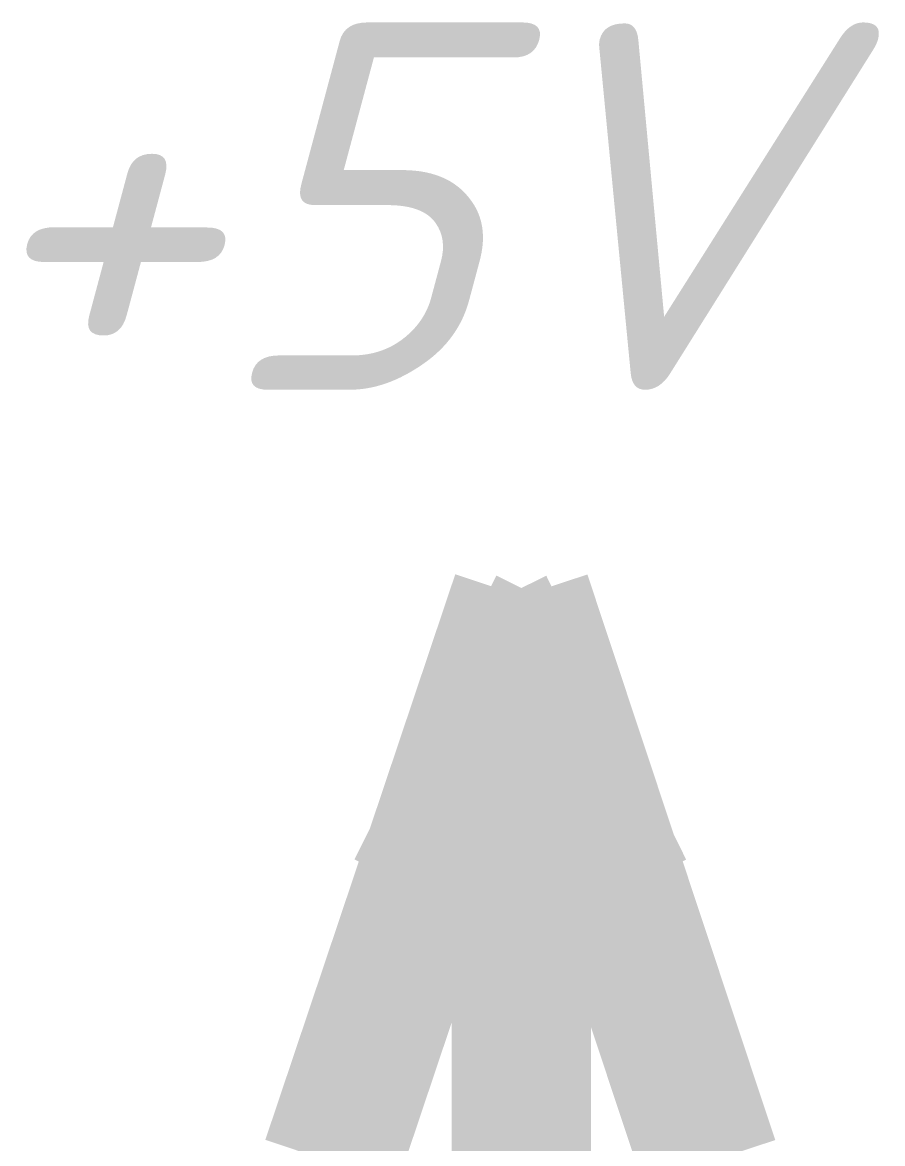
# Model space of a CAD drawing. Header units: inches. Extents: x 0 to 841, y 0 to 594.
# Drawn here: x 359.83 to 364.46, y 554.55 to 560.58 of the extents above; entities that cross this region are included whole.
import ezdxf

# ---------------------------------------------------------------- set-up
doc = ezdxf.new("R2010")
doc.units = ezdxf.units.IN
doc.layers.add('Sheet', color=255, linetype='Continuous')
doc.styles.get("Standard").update_dxf_attribs({"font": 'isocpeui.ttf'})

msp = doc.modelspace()

# ---------------------------------------------------------------- linework, layer by layer
at = {"layer": 'Sheet'}
for points in [[(361.4921, 554.4494, 0.7493, 0.7493, 0), (362.5139, 557.4926, 0.7493, 0.7493, 0)], [(362.5139, 554.9997, 0.7493, 0.7493, 0), (362.5139, 557.4926, 0.7493, 0.7493, 0)], [(362.5139, 557.4926, 0.7493, 0.7493, 0), (363.5245, 554.4494, 0.7493, 0.7493, 0)], [(362.5139, 557.5375, 0.2997, 0.2997, 0), (361.7504, 556.0103, 0.2997, 0.2997, 0)], [(362.5139, 557.5375, 0.2997, 0.2997, 0), (363.2663, 556.0103, 0.2997, 0.2997, 0)], [(362.5139, 554.9997, 0.2997, 0.2997, 0), (362.5139, 557.5375, 0.2997, 0.2997, 0)], [(362.5139, 552.4955, 0.7493, 0.7493, 0), (362.5139, 554.9997, 0.7493, 0.7493, 0)]]:
    msp.add_lwpolyline(points, format="xyseb", dxfattribs=at)

# ---------------------------------------------------------------- texts
msp.add_text('+5V', height=1.97641, dxfattribs=at).set_placement((359.5046, 558.6044))

doc.saveas('drawing.dxf')
